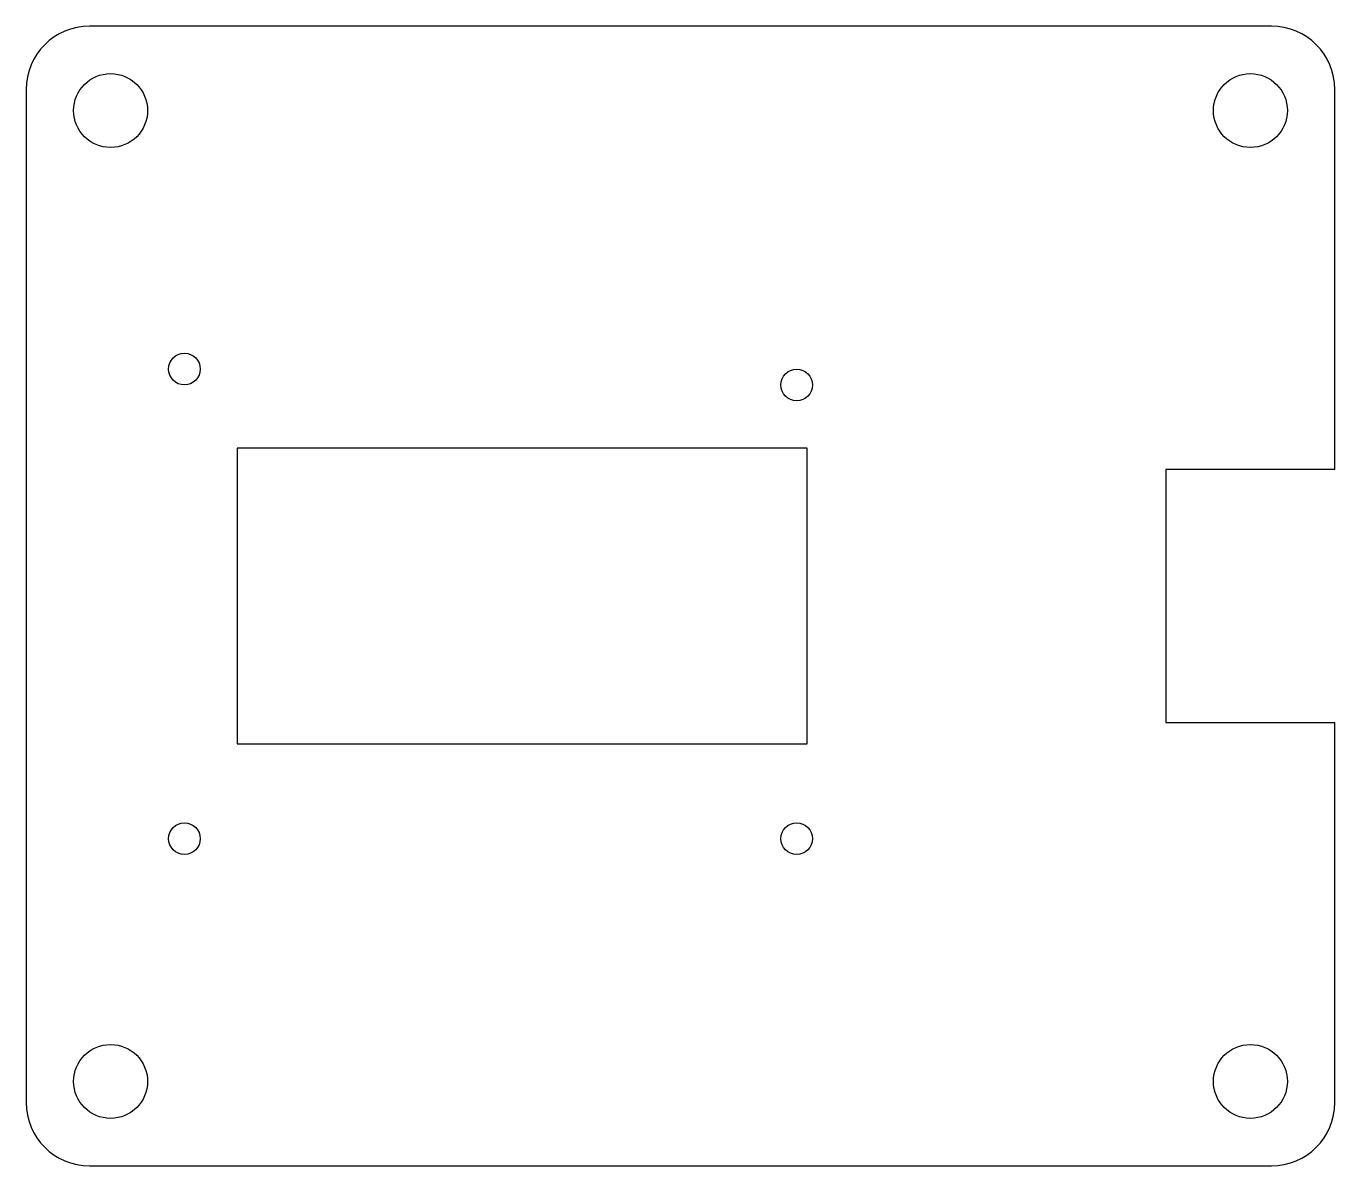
# Model space of a CAD drawing. Header units: millimetres. Extents: x -10 to 52, y -34 to 20.
import ezdxf

# ---------------------------------------------------------------- set-up
doc = ezdxf.new("R2010")
doc.units = ezdxf.units.MM

msp = doc.modelspace()

# ---------------------------------------------------------------- linework, layer by layer
at = {"color": 7, "linetype": 'Continuous', "lineweight": 25}
for p, q in [((49, 20), (-7, 20)), ((-10, 17), (-10, -31)), ((52, -1), (52, 17)), ((0, 0), (0, -14)), ((27, 0), (0, 0)), ((27, -14), (27, 0)), ((52, -1), (44, -1)), ((44, -1), (44, -13)), ((44, -13), (52, -13)), ((52, -31), (52, -13)), ((0, -14), (27, -14)), ((-7, -34), (49, -34))]:
    msp.add_line(p, q, dxfattribs=at)
for centre, radius in [((-6, 16), 1.75), ((48, 16), 1.75), ((-2.5, 3.75), 0.75), ((26.5, 3), 0.75), ((-2.5, -18.5), 0.75), ((26.5, -18.5), 0.75), ((-6, -30), 1.75), ((48, -30), 1.75)]:
    msp.add_circle(centre, radius, dxfattribs=at)
for centre, start, end in [((-7, 17), 90, 180), ((49, 17), 0, 90), ((-7, -31), 180, 270), ((49, -31), 270, 0)]:
    msp.add_arc(centre, 3, start, end, dxfattribs=at)

doc.saveas('drawing.dxf')
